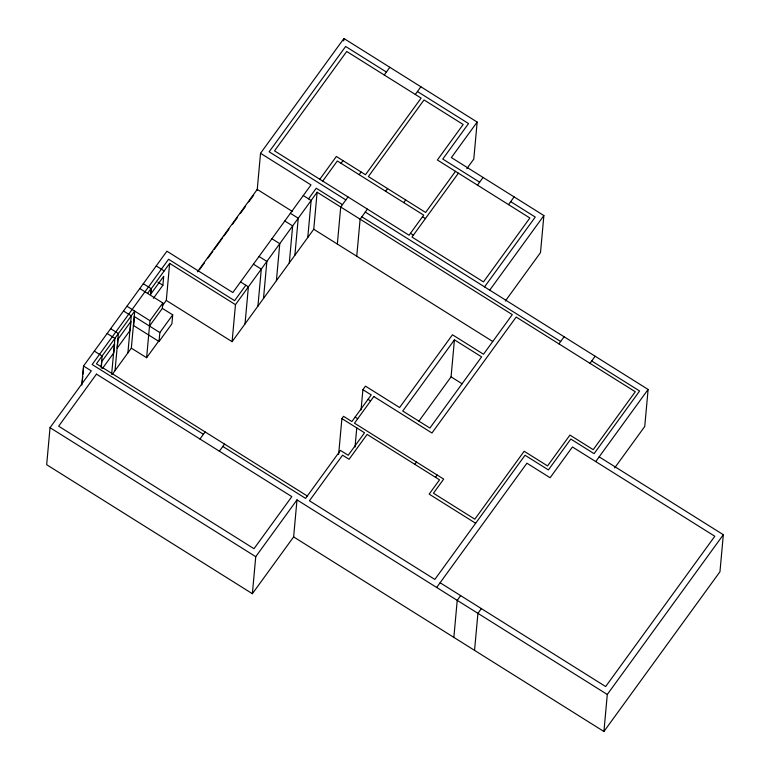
<?xml version="1.0" encoding="UTF-8"?>
<svg xmlns="http://www.w3.org/2000/svg" width="770" height="770" viewBox="0 0 770 770"><rect width="100%" height="100%" fill="white"/><g stroke="black" fill="none" stroke-linecap="round" stroke-linejoin="round"><path stroke-width="1.16" d="M466.822 168.688L473.791 159.101L477.159 122.064L343.911 38.5L260.539 153.288L310.993 184.925L232.829 292.542L166.917 251.213L83.535 366.01L91.303 370.88L50.04 427.677L46.672 464.714L252.368 593.709L293.63 536.902L296.999 499.874L607.289 694.473L603.921 731.5L293.63 536.902M81.793 385.125L83.535 366.01M82.101 383.662L82.746 376.501M82.968 374.105L83.507 368.137M101.139 366.732L102.121 355.981L94.354 351.11M101.216 368.204L101.832 361.476L114.624 343.863L113.806 352.824L102.362 368.589M111.65 374.201L114.913 338.367L107.155 333.497M115.038 370.572L118.416 333.545L110.649 328.675M127.897 352.872L131.266 315.844L123.508 310.974M112.237 374.432L131.333 348.136L134.712 311.109L96.452 363.777L307.317 496.015M134.423 316.614L133.605 325.575M150.968 289.664L150.776 294.092L163.702 276.295L162.884 285.256L153.365 298.365M150.776 294.092L151.267 288.712L169.66 263.388L235.466 304.66L232.097 341.688L166.291 300.416L169.66 263.388M131.333 348.136L146.618 357.723L149.986 320.695L162.845 302.995L139.803 288.538M133.403 325.44L159.034 341.514L159.852 332.563L172.711 314.853L162.355 308.366L162.845 302.995M172.711 314.853L171.893 323.814L159.034 341.514M245.024 323.891L248.392 286.854L240.538 281.926M257.17 190.315L260.539 153.288M257.921 306.142L261.29 269.105L253.436 264.177M263.504 298.442L266.872 261.415L259.018 256.487M276.401 280.694L279.77 243.667L271.916 238.738M252.368 593.709L255.746 556.681L296.999 499.874M289.289 262.945L292.658 225.908L284.804 220.99M294.881 255.255L298.25 218.218L290.386 213.29M307.769 237.497L311.138 200.47L303.284 195.542M232.097 341.688L313.756 229.258L317.134 192.221L512.291 314.612L483.512 354.239L452.462 334.767L399.601 407.542L365.481 386.145L362.901 389.697L361.053 410.006M343.69 40.887L343.911 38.5M337.347 244.052L340.715 207.015L348.021 196.956M338.636 454.425L341.89 418.591L343.545 416.31L351.89 421.546L371.236 394.923L362.901 389.697M356.751 256.217L360.119 219.19L367.425 209.132M355.028 447.033L356.77 427.918M418.928 421.113L451.066 376.857L454.435 339.83L481.606 356.866L429.901 428.053L402.729 411.016L454.435 339.83M453.857 637.387L457.226 600.359L460.662 595.624M474.551 650.371L477.92 613.334L481.365 608.608M477.159 122.064L451.374 157.571L543.88 215.571L540.501 252.608L505.341 301.022M365.278 212.087L648.109 389.456L644.74 426.493L614.672 467.891M599.166 456.851L723.328 534.707L719.96 571.744L603.921 731.5M147.561 293.409L151.064 288.586M162.201 306.046L166.291 300.416M149.505 326.066L162.355 308.366M197.399 271.829L257.247 189.42L292.571 211.577M199.43 269.818L204.358 263.032M207.881 258.181L212.809 251.395M214.214 249.461L222.665 237.824M224.07 235.89L228.998 229.104M232.521 224.253L237.449 217.467M240.269 213.588L245.197 206.803M248.72 201.952L253.648 195.166M146.618 357.723L159.477 340.022M384.249 74.998L389.832 67.298M319.81 179.266L336.355 156.483L365.471 174.742L421.123 98.117L346.731 51.465L274.534 150.872L409.082 235.245L423.692 215.128L337.337 160.978L322.726 181.094M245.813 285.237L234.6 300.666L168.591 259.269L92.15 364.518L203.405 434.29M308.549 198.843L316.258 188.236L342.438 204.647M235.466 304.66L317.134 192.221M341.043 163.298L342.977 160.641M415.3 94.469L420.882 86.769M359.157 174.665L361.092 171.999M199.969 439.025L205.128 431.932M385.626 191.258L387.56 188.602M219.373 451.201L224.532 444.097M403.74 202.616L405.675 199.959M455.494 171.344L425.627 212.462L368.378 176.571L424.029 99.936L463.165 124.48L437.379 159.987L529.875 217.997L483.464 281.897L411.989 237.073L458.4 173.173M477.487 185.137L483.069 177.447M508.537 204.608L514.119 196.918M484.551 286.883L535.265 217.063L510.683 201.644M489.73 290.126L543.88 215.571M414.828 464.329L416.483 462.048M435.522 477.304L437.177 475.032M558.933 343.863L564.092 336.769M589.974 363.334L595.133 356.231M436.667 587.462L526.921 463.203L550.107 477.737L572.447 446.975L714.81 536.257L605.653 686.551L440.103 582.736M595.73 461.577L648.109 389.456M607.289 694.473L723.328 534.707M386.396 72.034L345.643 46.479L269.154 151.796L345.874 199.921M417.446 91.505L468.545 123.556L442.76 159.053L479.633 182.172M422.509 216.755L425.415 218.584M410.477 233.329L413.384 235.148M361.842 216.822L560.656 341.495M591.697 360.966L639.601 391.006L594.084 453.665L570.811 439.064L548.404 469.912L525.024 455.253L434.838 579.425L309.434 500.779L342.554 455.176L349.07 459.267L367.117 434.415L439.545 479.835L429.169 494.119L475.639 523.254M313.756 229.258L492.694 341.466M451.066 376.857L462.135 383.797M156.223 265.929L164.183 270.925M368.022 399.341L370.611 400.968M157.908 282.138L162.884 285.256M143.307 283.716L151.267 288.712M355.124 417.099L357.713 418.716M341.89 418.591L364.537 432.788L348.204 455.272L340.436 450.402L305.594 498.382L222.809 446.465M126.944 306.239L149.986 320.695M134.221 316.489L159.852 332.563M50.04 427.677L255.746 556.681M118.022 339.195L117.204 348.146L130.12 330.359L130.939 321.398L118.022 339.195M96.471 374.124L58.655 426.195L254.004 548.702L291.82 496.631L96.471 374.124M373.816 396.54L354.479 423.173L443.693 479.113L433.443 493.224L474.83 519.182L524.158 451.258L547.537 465.917L569.944 435.079L593.218 449.67L635.288 391.747L516.169 317.048L431.951 433L373.816 396.54"/></g></svg>
